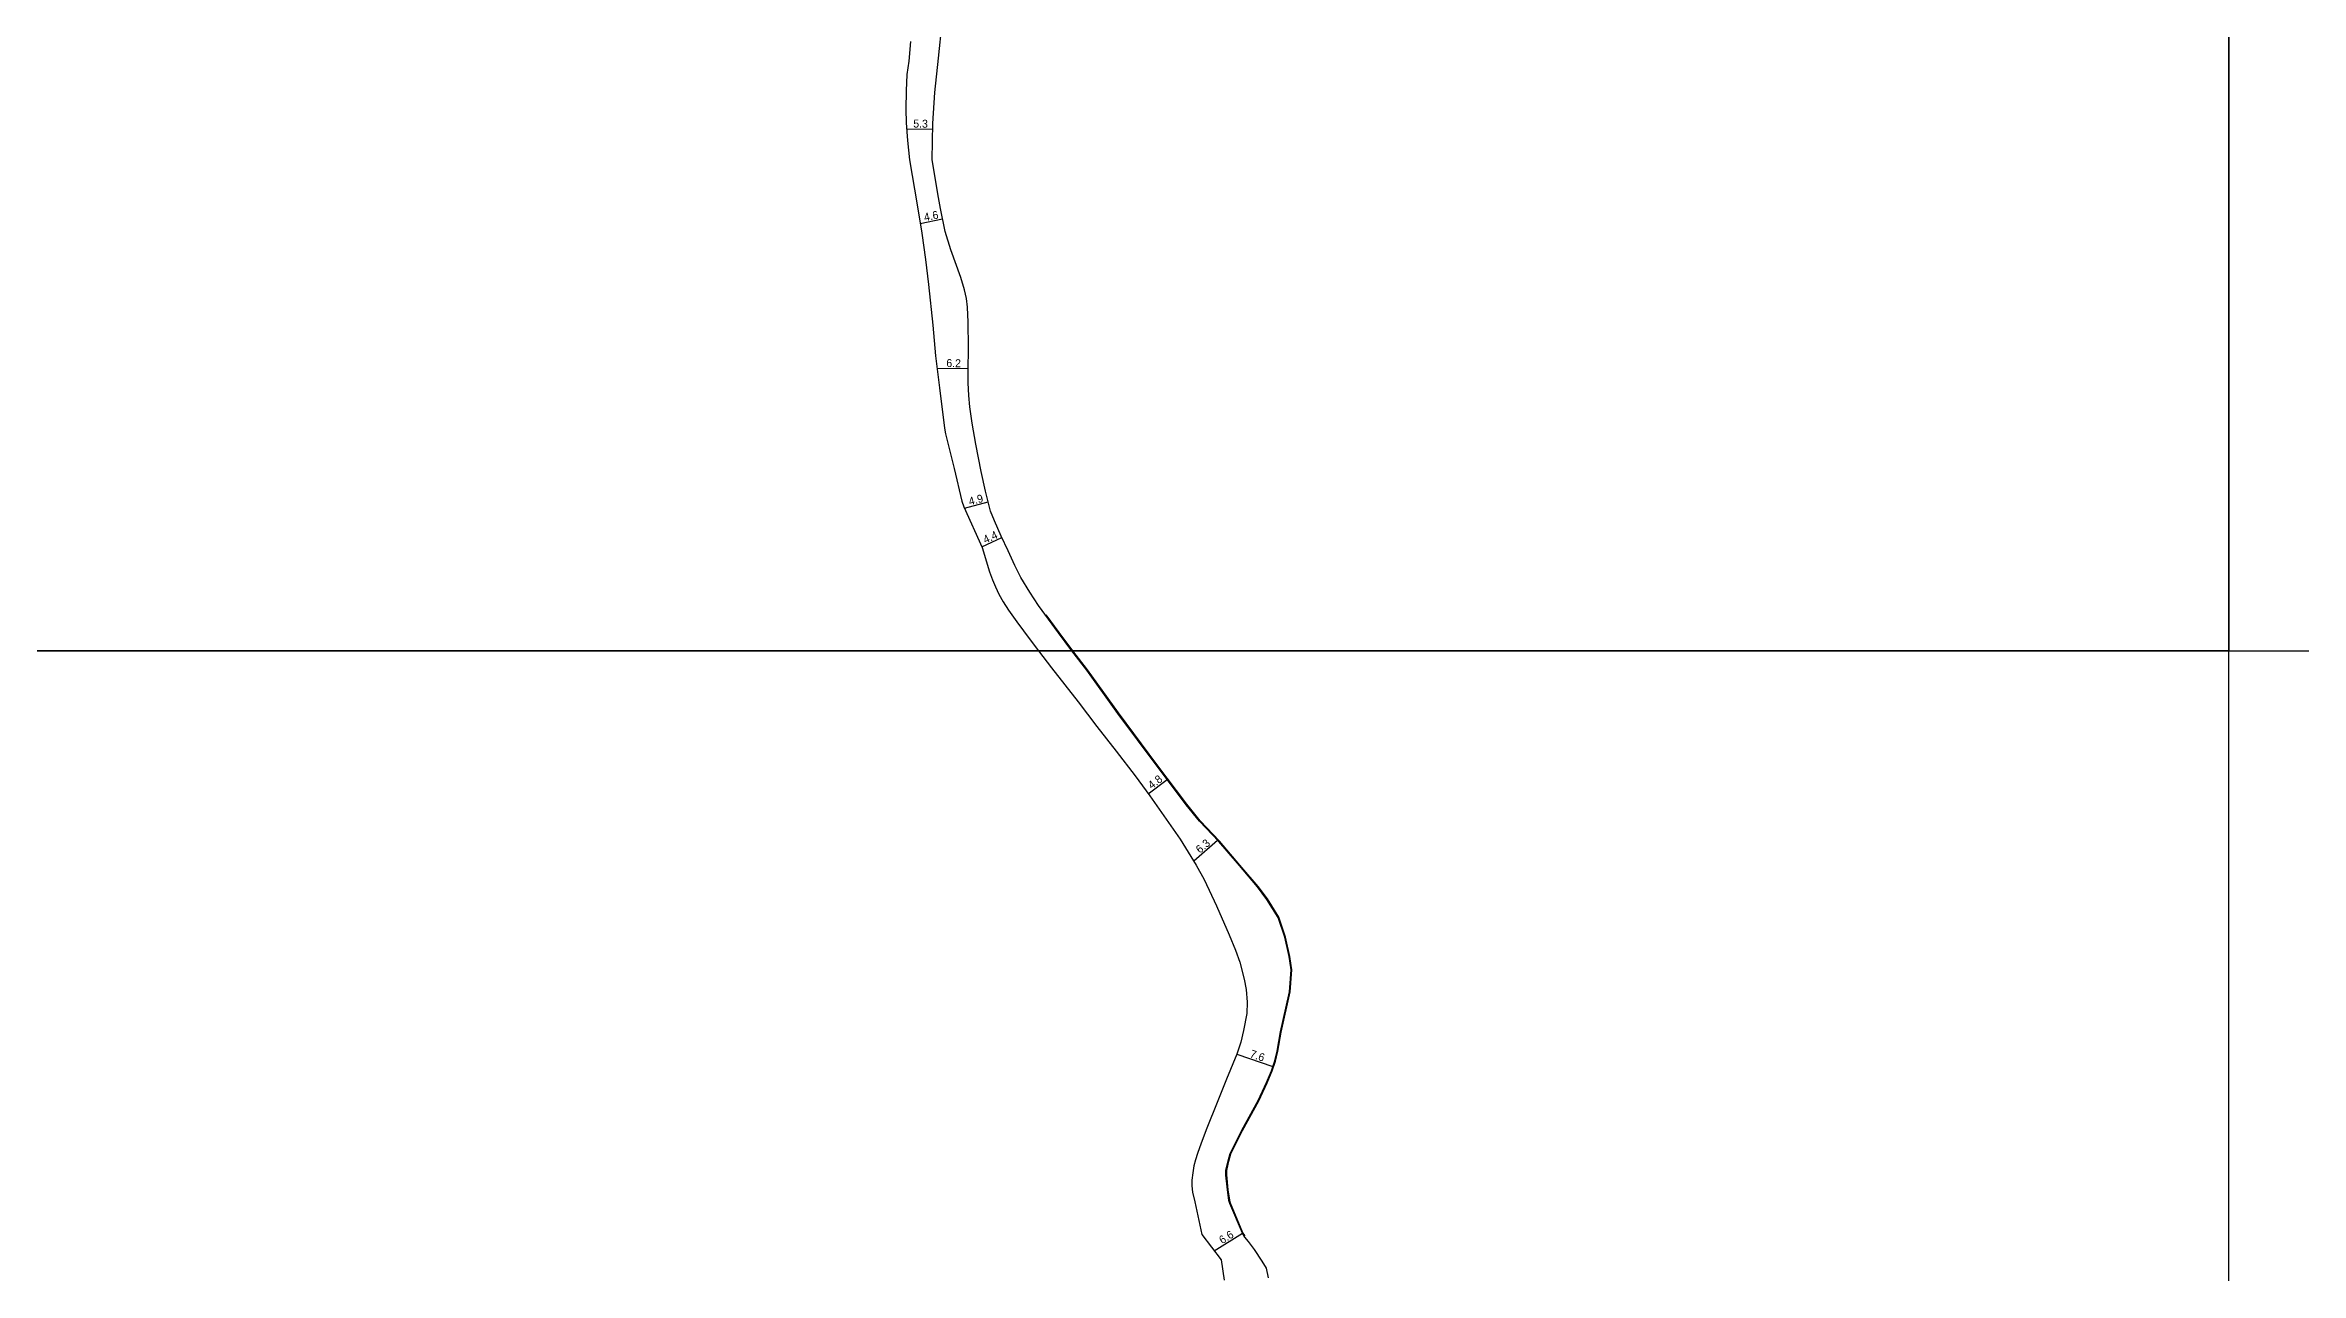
# Model space of a CAD drawing. Header units: metres. Extents: x -24000 to -20000, y -96000 to -93000.
# Drawn here: x -23636.7 to -23185.6, y -93724.5 to -93478.8 of the extents above; entities that cross this region are included whole.
import ezdxf

# ---------------------------------------------------------------- set-up
doc = ezdxf.new("R2010")
doc.units = ezdxf.units.M
doc.header["$LTSCALE"] = 2.5
for name, color, linetype in [('図郭', 7, 'Continuous'), ('幅員', 7, 'Continuous'), ('歩道・分離帯・安全施設', 7, 'Continuous'), ('道路', 7, 'Continuous')]:
    doc.layers.add(name, color=color, linetype=linetype)
doc.styles.get("Standard").update_dxf_attribs({"font": ''})
doc.styles.get('Standard').set_extended_font_data('@MS PGothic')

msp = doc.modelspace()

# ---------------------------------------------------------------- linework, layer by layer
at = {"layer": '図郭'}
for points in [[(-24000, -93600), (-23200, -93600), (-23200, -93000), (-24000, -93000)], [(-23200, -93600), (-22400, -93600), (-22400, -93000), (-23200, -93000)], [(-24000, -94200), (-23200, -94200), (-23200, -93600), (-24000, -93600)]]:
    msp.add_lwpolyline(points, close=True, dxfattribs=at)
at = {"layer": '幅員', "flags": 128}
for points in [[(-23464.41, -93495.56), (-23459.15, -93495.65)], [(-23461.66, -93514.56), (-23457.2, -93513.61)], [(-23458.29, -93543.46), (-23452.07, -93543.57)], [(-23452.81, -93571.49), (-23448.07, -93570.24)], [(-23449.36, -93579.21), (-23445.33, -93577.37)], [(-23416.09, -93628.62), (-23412.28, -93625.74)], [(-23406.98, -93642.06), (-23402.19, -93637.93)], [(-23398.36, -93680.72), (-23391.15, -93683.18)], [(-23402.88, -93720.05), (-23397.25, -93716.55)]]:
    msp.add_lwpolyline(points, dxfattribs=at)
at = {"layer": '歩道・分離帯・安全施設'}
for points in [[(-23431.13, -93600), (-23433.9, -93596.33), (-23436.46, -93592.81)], [(-23396.7, -93717.09), (-23397.12, -93716.48), (-23399.63, -93710.52), (-23399.77, -93709.94), (-23400.06, -93707.85), (-23400.38, -93704.88), (-23400.37, -93704.02), (-23399.93, -93702.09), (-23399.52, -93700.63), (-23397.21, -93695.96), (-23393.98, -93690.04), (-23392.28, -93686.46), (-23391.3, -93684.07), (-23390.62, -93682.1), (-23390.12, -93680.14), (-23389.47, -93676.28), (-23387.67, -93668.25), (-23387.36, -93663.87), (-23387.73, -93661.16), (-23388.6, -93657.28), (-23389.95, -93653.28), (-23392.23, -93649.66), (-23394.1, -93647.15), (-23397.72, -93642.89), (-23401.84, -93638.1), (-23405.68, -93634.01), (-23408.35, -93630.71), (-23414.35, -93622.75), (-23422.03, -93612.44), (-23428.24, -93603.81), (-23431.13, -93600)]]:
    msp.add_lwpolyline(points, dxfattribs=at)
at = {"layer": '道路'}
for points in [[(-23431.32, -93600), (-23434.02, -93596.42), (-23437.99, -93590.96), (-23439.72, -93588.29), (-23441.52, -93585.32), (-23442.76, -93582.93), (-23444.11, -93580.04), (-23445.46, -93577.07), (-23446.79, -93574.03), (-23447.58, -93572.07), (-23448.64, -93568.06), (-23449.47, -93564.12), (-23450.57, -93558.66), (-23451.3, -93554.49), (-23451.74, -93551.23), (-23451.94, -93548.93), (-23452.05, -93546.41), (-23452.07, -93543.99), (-23451.99, -93539.36), (-23452.05, -93534.25), (-23452.21, -93531.29), (-23452.41, -93529.53), (-23452.83, -93527.8), (-23453.54, -93525.32), (-23455.55, -93519.77), (-23456.67, -93516.11), (-23457.64, -93511.51), (-23458.14, -93508.61), (-23459.25, -93501.7), (-23459.14, -93494.54), (-23458.74, -93488.31), (-23458, -93481.47), (-23457.27, -93474.41)], [(-23463.59, -93478.1), (-23463.94, -93482.04), (-23464.32, -93484.69), (-23464.5, -93488), (-23464.51, -93491.68), (-23464.5, -93494.4), (-23464.24, -93497.91), (-23463.8, -93501.76), (-23463.28, -93504.9), (-23462.33, -93510.39), (-23461.35, -93516.46), (-23460.62, -93521.74), (-23460.01, -93526.71), (-23459.16, -93534.86), (-23458.61, -93541.02), (-23457.78, -93547.38), (-23456.78, -93555.45), (-23456.59, -93556.6), (-23454.91, -93563.54), (-23453.32, -93570.11), (-23452.94, -93571.2), (-23449.31, -93579.33), (-23447.82, -93584.2), (-23447.23, -93585.85), (-23446.64, -93587.2), (-23445.95, -93588.66), (-23445.07, -93590.23), (-23444, -93591.91), (-23442.33, -93594.25), (-23439.69, -93597.81), (-23438.02, -93600)], [(-23438.02, -93600), (-23435.43, -93603.39), (-23430.06, -93610.23), (-23426.36, -93615.13), (-23422.47, -93620.08), (-23418.68, -93625.02), (-23415.77, -93629.06), (-23409.68, -93637.68), (-23406.47, -93642.89), (-23404.88, -93645.76), (-23402.43, -93651.01), (-23399.86, -93656.84), (-23398.59, -93659.94), (-23397.76, -93662.33), (-23396.91, -93665.74), (-23396.47, -93667.8), (-23396.29, -93670.28), (-23396.34, -93672.55), (-23396.99, -93675.95), (-23397.58, -93678.32), (-23398.36, -93680.72), (-23400.39, -93685.71), (-23402.25, -93690.37), (-23404.35, -93695.51), (-23405.51, -93698.54), (-23406.22, -93700.57), (-23406.63, -93701.83), (-23406.97, -93703.08), (-23407.17, -93704.46), (-23407.32, -93705.91), (-23407.33, -93707.08), (-23407.2, -93708.33), (-23406.74, -93710.25), (-23405.33, -93716.82), (-23401.5, -93721.87), (-23400.89, -93725.96)], [(-23392.05, -93725.48), (-23392.44, -93723.53), (-23393.26, -93722.12), (-23394.84, -93719.78), (-23396.02, -93718.18), (-23396.72, -93717.33), (-23397.25, -93716.55), (-23399.77, -93710.57), (-23399.92, -93709.97), (-23400.2, -93707.87), (-23400.53, -93704.89), (-23400.52, -93704), (-23400.08, -93702.05), (-23399.66, -93700.58), (-23397.35, -93695.89), (-23394.11, -93689.98), (-23392.41, -93686.4), (-23391.44, -93684.02), (-23390.77, -93682.05), (-23390.27, -93680.11), (-23389.61, -93676.25), (-23387.82, -93668.23), (-23387.51, -93663.87), (-23387.88, -93661.18), (-23388.74, -93657.32), (-23390.08, -93653.34), (-23392.35, -93649.74), (-23394.22, -93647.24), (-23397.83, -93642.99), (-23401.96, -93638.2), (-23405.79, -93634.11), (-23408.47, -93630.8), (-23414.47, -93622.84), (-23422.15, -93612.53), (-23428.37, -93603.9), (-23431.32, -93600)]]:
    msp.add_lwpolyline(points, dxfattribs=at)

# ---------------------------------------------------------------- texts
at = {"layer": '幅員'}
for s, rotation, p in [('5.3', 359.0505, (-23463.06, -93495.33)), ('4.6', 11.9741, (-23460.75, -93514.11)), ('6.2', 359.0096, (-23456.45, -93543.24)), ('4.9', 14.7863, (-23451.75, -93570.95)), ('4.4', 24.4557, (-23448.65, -93578.61)), ('4.8', 36.9997, (-23415.38, -93627.76)), ('6.3', 40.7452, (-23405.72, -93640.64)), ('7.6', 341.151, (-23395.87, -93681.3)), ('6.6', 31.9302, (-23401.28, -93718.76))]:
    msp.add_text(s, height=1.6, rotation=rotation, dxfattribs=at).set_placement(p)

doc.saveas('drawing.dxf')
